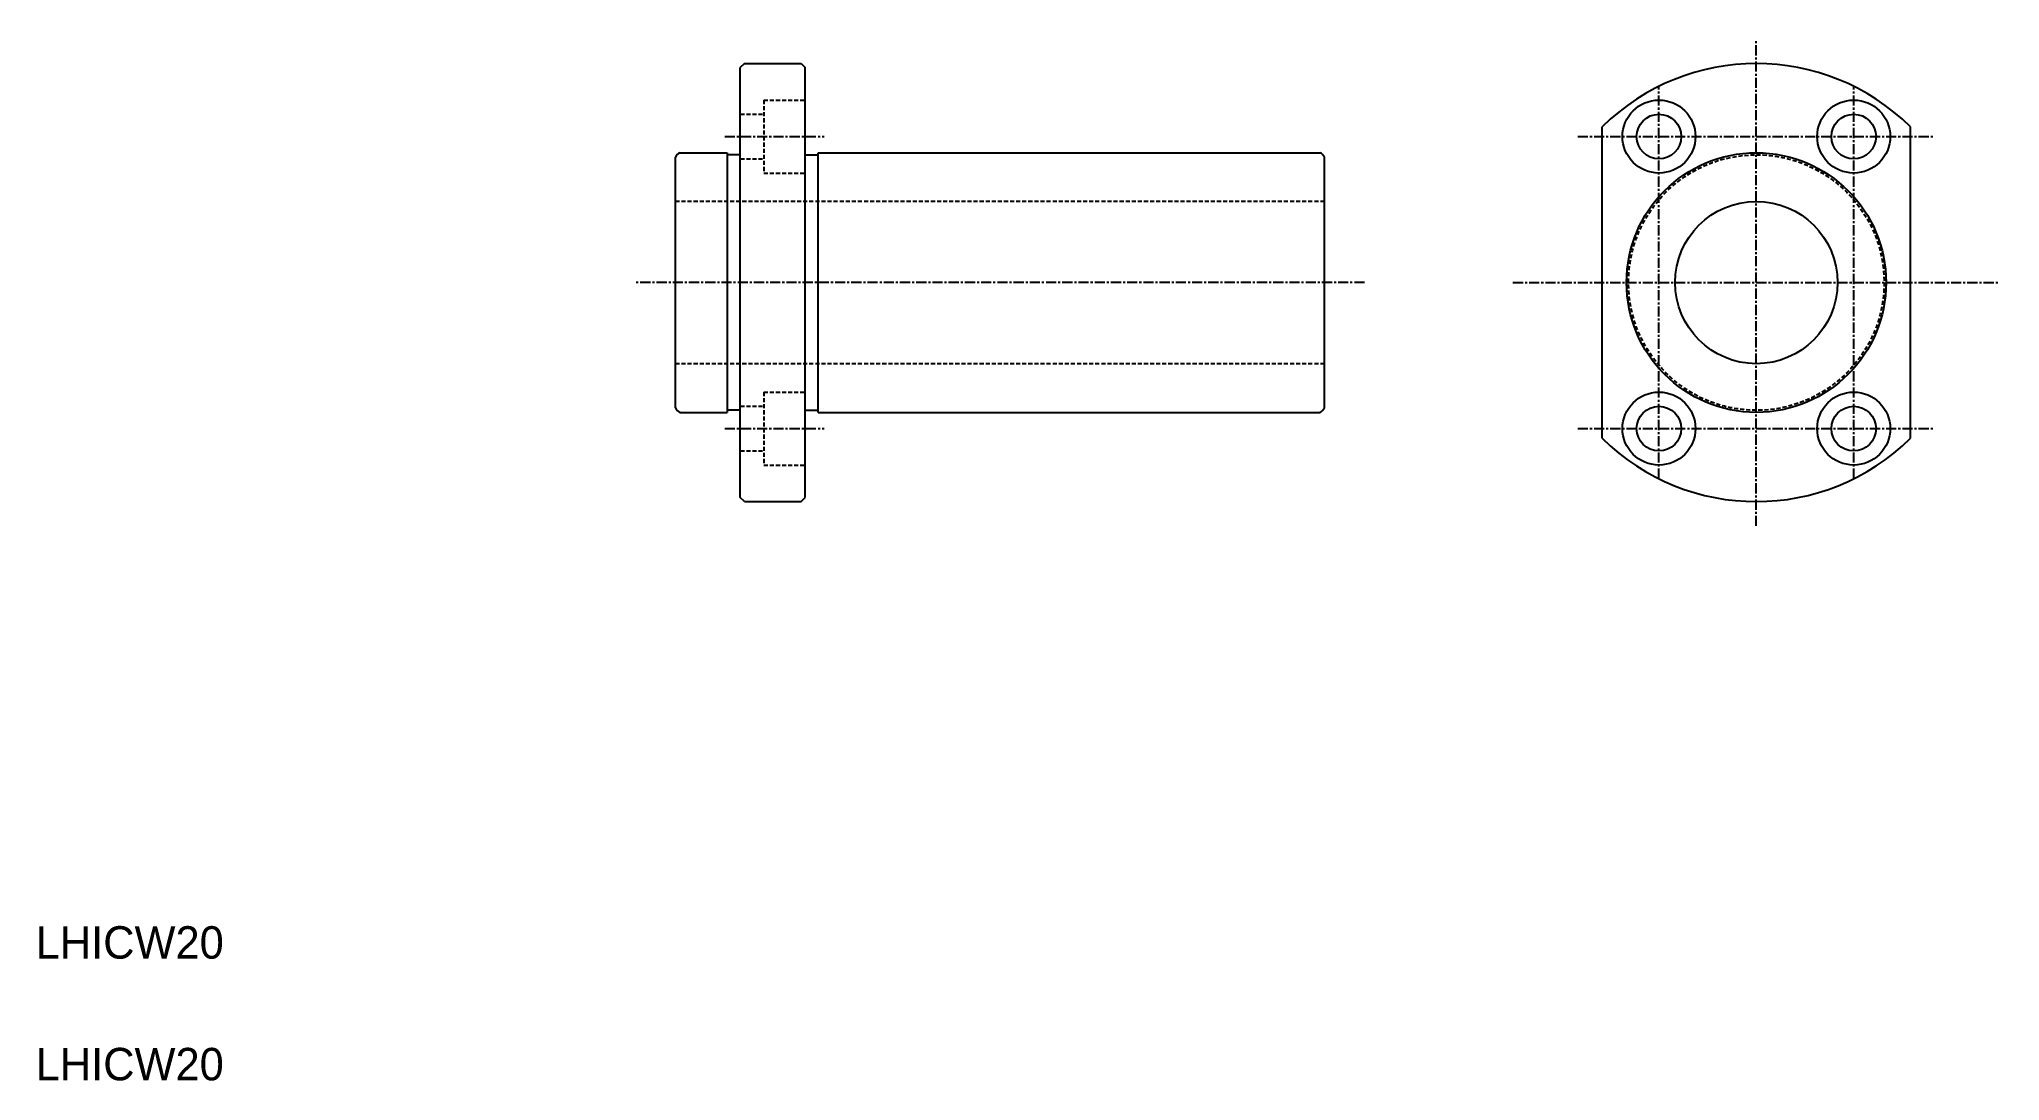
# Model space of a CAD drawing. Extents: x 10 to 252, y 10 to 138.
import ezdxf

# ---------------------------------------------------------------- set-up
doc = ezdxf.new("R2010")
doc.units = 0
doc.linetypes.add('CENTER', pattern=[2, 1.25, -0.25, 0.25, -0.25])
doc.linetypes.add('DASHED', pattern=[0.75, 0.5, -0.25])
doc.layers.get('0').update_dxf_attribs({"linetype": 'CONTINUOUS'})
doc.layers.add('CENTER', color=1, linetype='CENTER')

msp = doc.modelspace()

# ---------------------------------------------------------------- linework, layer by layer
at = {"color": 7, "linetype": 'CONTINUOUS'}
for p, q in [((97.34, 135.35), (96.84, 134.85)), ((97.34, 135.35), (104.34, 135.35)), ((104.34, 135.35), (104.84, 134.85)), ((96.84, 81.85), (96.84, 134.85)), ((104.84, 81.85), (104.84, 134.85)), ((203.06, 89.17), (203.06, 127.53)), ((241.06, 89.17), (241.06, 127.53)), ((88.84, 92.89), (88.84, 123.81)), ((89.38, 124.35), (95.24, 124.35)), ((95.24, 124.35), (95.24, 92.35)), ((96.84, 124.1), (95.24, 124.1)), ((104.84, 124.1), (106.44, 124.1)), ((106.44, 124.35), (168.29, 124.35)), ((106.44, 92.35), (106.44, 124.35)), ((168.84, 92.89), (168.84, 123.81)), ((89.38, 92.35), (95.24, 92.35)), ((96.84, 92.6), (95.24, 92.6)), ((104.84, 92.6), (106.44, 92.6)), ((106.44, 92.35), (168.29, 92.35)), ((97.34, 81.35), (96.84, 81.85)), ((97.34, 81.35), (104.34, 81.35)), ((104.34, 81.35), (104.84, 81.85))]:
    msp.add_line(p, q, dxfattribs=at)
at = {"color": 3, "linetype": 'DASHED'}
for p, q in [((99.74, 130.85), (104.84, 130.85)), ((99.74, 130.85), (99.74, 121.85)), ((96.84, 129.1), (99.74, 129.1)), ((96.84, 123.6), (99.74, 123.6)), ((99.74, 121.85), (104.84, 121.85)), ((168.84, 118.35), (88.84, 118.35)), ((168.84, 98.35), (88.84, 98.35)), ((99.74, 94.85), (104.84, 94.85)), ((99.74, 94.85), (99.74, 85.85)), ((96.84, 93.1), (99.74, 93.1)), ((96.84, 87.6), (99.74, 87.6)), ((99.74, 85.85), (104.84, 85.85))]:
    msp.add_line(p, q, dxfattribs=at)
at = {"color": 7, "linetype": 'CONTINUOUS'}
for centre, radius in [((210.06, 126.35), 4.5), ((234.06, 126.35), 4.5), ((210.06, 126.35), 2.75), ((234.06, 126.35), 2.75), ((222.06, 108.35), 16), ((222.06, 108.35), 10), ((210.06, 90.35), 4.5), ((234.06, 90.35), 4.5), ((210.06, 90.35), 2.75), ((234.06, 90.35), 2.75)]:
    msp.add_circle(centre, radius, dxfattribs=at)
at = {"color": 3, "linetype": 'DASHED'}
msp.add_circle((222.06, 108.35), 15.75, dxfattribs=at)
at = {"color": 7, "linetype": 'CONTINUOUS'}
for centre, radius, start, end in [((222.06, 108.35), 27, 45.2751, 134.7249), ((89.99, 123.2), 1.3, 117.7958, 152.2042), ((167.69, 123.2), 1.3, 27.7958, 62.2042), ((89.99, 93.5), 1.3, 207.7958, 242.2042), ((167.69, 93.5), 1.3, 297.7958, 332.2042), ((222.06, 108.35), 27, 225.2751, 314.7249)]:
    msp.add_arc(centre, radius, start, end, dxfattribs=at)
at = {"layer": 'CENTER', "color": 1, "linetype": 'CENTER'}
for p, q in [((222.06, 78.35), (222.06, 138.35)), ((210.06, 84.16), (210.06, 132.54)), ((234.06, 84.16), (234.06, 132.54)), ((94.92, 126.35), (107.18, 126.35)), ((200.06, 126.35), (244.06, 126.35)), ((173.77, 108.35), (83.94, 108.35)), ((192.06, 108.35), (252.06, 108.35)), ((94.92, 90.35), (107.18, 90.35)), ((200.06, 90.35), (244.06, 90.35))]:
    msp.add_line(p, q, dxfattribs=at)

# ---------------------------------------------------------------- texts
at = {"color": 7, "linetype": 'CONTINUOUS'}
for p in [(10, 25), (10, 10)]:
    msp.add_text('LHICW20', height=4, dxfattribs=at).set_placement(p)

doc.saveas('drawing.dxf')
